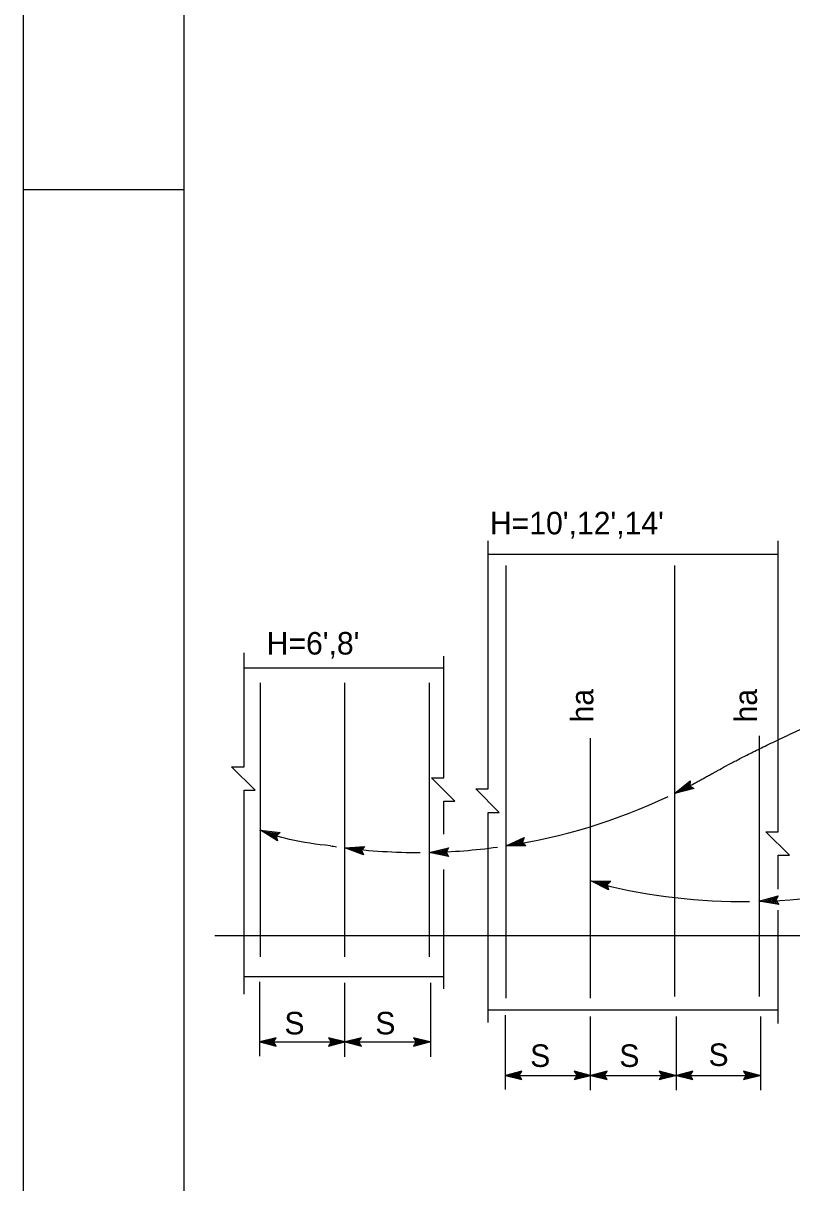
# Model space of a CAD drawing. Extents: x 0 to 2.83, y 0 to 1.83.
# Drawn here: x 0 to 0.398, y 0.402 to 1.003 of the extents above; entities that cross this region are included whole.
import ezdxf

# ---------------------------------------------------------------- set-up
doc = ezdxf.new("R2010")
doc.units = 0
for name, color, linetype in [('10 Sheet Format', 7, 'Continuous'), ('210 Border', 7, 'Continuous'), ('212 Leaders and Dim Lines', 7, 'Continuous'), ('214 Text and Titles', 7, 'Continuous'), ('216 Rebar', 7, 'Continuous'), ('240 Concrete', 7, 'Continuous')]:
    doc.layers.add(name, color=color, linetype=linetype)

msp = doc.modelspace()

# ---------------------------------------------------------------- linework, layer by layer
at = {"layer": '10 Sheet Format'}
msp.add_lwpolyline([(0, 0), (2.83333, 0), (2.83333, 1.83333), (0, 1.83333)], close=True, dxfattribs=at)
at = {"layer": '210 Border'}
for p, q in [((0.08333, 0.08333), (0.08333, 1.79167)), ((0, 0.91667), (0.08333, 0.91667))]:
    msp.add_line(p, q, dxfattribs=at)
at = {"layer": '212 Leaders and Dim Lines'}
for p, q in [((0.33717, 0.60394), (0.34513, 0.61053)), ((0.34718, 0.60654), (0.33717, 0.60394)), ((0.34658, 0.60691), (0.33924, 0.605)), ((0.33925, 0.60502), (0.34506, 0.60982)), ((0.34131, 0.60606), (0.34506, 0.60916)), ((0.34596, 0.60726), (0.34131, 0.60606)), ((0.34338, 0.60712), (0.34498, 0.60844)), ((0.34543, 0.60765), (0.34338, 0.60712)), ((0.34513, 0.61053), (0.34496, 0.60793)), ((0.34496, 0.60793), (0.34718, 0.60654)), ((0.34513, 0.61053), (0.34513, 0.61053)), ((0.34718, 0.60654), (0.34718, 0.60654)), ((0.33717, 0.60394), (0.33717, 0.60394)), ((0.13154, 0.57945), (0.12276, 0.5849)), ((0.12276, 0.5849), (0.12276, 0.5849)), ((0.12276, 0.5849), (0.13302, 0.58369)), ((0.13139, 0.58013), (0.12495, 0.58414)), ((0.12497, 0.58414), (0.13245, 0.58325)), ((0.13122, 0.58083), (0.12714, 0.58337)), ((0.12714, 0.58337), (0.13198, 0.58279)), ((0.13113, 0.58148), (0.12934, 0.5826)), ((0.12934, 0.5826), (0.1314, 0.58235)), ((0.13302, 0.58369), (0.13101, 0.58202)), ((0.13302, 0.58369), (0.13302, 0.58369)), ((0.13101, 0.58202), (0.13154, 0.57945)), ((0.13154, 0.57945), (0.13154, 0.57945)), ((0.16642, 0.57582), (0.17673, 0.5766)), ((0.17673, 0.5766), (0.17508, 0.57457)), ((0.17673, 0.5766), (0.17673, 0.5766)), ((0.2499, 0.5768), (0.25925, 0.58121)), ((0.26024, 0.57683), (0.2499, 0.5768)), ((0.2499, 0.5768), (0.2499, 0.5768)), ((0.25975, 0.57734), (0.25216, 0.57731)), ((0.25218, 0.57732), (0.25899, 0.58053)), ((0.25443, 0.57782), (0.25883, 0.5799)), ((0.25923, 0.57784), (0.25443, 0.57782)), ((0.2567, 0.57833), (0.25858, 0.57922)), ((0.25882, 0.57834), (0.2567, 0.57833)), ((0.25925, 0.58121), (0.25843, 0.57873)), ((0.25843, 0.57873), (0.26024, 0.57683)), ((0.25925, 0.58121), (0.25925, 0.58121)), ((0.26024, 0.57683), (0.26024, 0.57683)), ((0.17609, 0.57215), (0.16642, 0.57582)), ((0.16642, 0.57582), (0.16642, 0.57582)), ((0.17581, 0.5728), (0.16872, 0.57549)), ((0.16874, 0.57549), (0.17625, 0.57605)), ((0.17102, 0.57516), (0.17587, 0.57552)), ((0.17551, 0.57345), (0.17102, 0.57516)), ((0.17332, 0.57482), (0.1754, 0.57498)), ((0.1753, 0.57407), (0.17332, 0.57482)), ((0.17508, 0.57457), (0.17609, 0.57215)), ((0.17609, 0.57215), (0.17609, 0.57215)), ((0.21009, 0.57343), (0.22015, 0.5758)), ((0.22021, 0.57132), (0.21009, 0.57343)), ((0.21009, 0.57343), (0.21009, 0.57343)), ((0.21984, 0.57191), (0.21241, 0.57346)), ((0.21243, 0.57347), (0.21977, 0.5752)), ((0.21474, 0.57349), (0.21947, 0.57461)), ((0.21944, 0.57251), (0.21474, 0.57349)), ((0.21706, 0.57352), (0.21909, 0.574)), ((0.21914, 0.57309), (0.21706, 0.57352)), ((0.22015, 0.5758), (0.21884, 0.57355)), ((0.21884, 0.57355), (0.22021, 0.57132)), ((0.22015, 0.5758), (0.22015, 0.5758)), ((0.22021, 0.57132), (0.22021, 0.57132)), ((0.30302, 0.55413), (0.29374, 0.55869)), ((0.29374, 0.55869), (0.29374, 0.55869)), ((0.29374, 0.55869), (0.30407, 0.5585)), ((0.30407, 0.5585), (0.30224, 0.55664)), ((0.30407, 0.5585), (0.30407, 0.5585)), ((0.3028, 0.5548), (0.29599, 0.55815)), ((0.29601, 0.55815), (0.30354, 0.558)), ((0.30256, 0.55548), (0.29825, 0.5576)), ((0.29825, 0.5576), (0.30312, 0.55751)), ((0.30241, 0.55612), (0.30051, 0.55705)), ((0.30051, 0.55705), (0.30259, 0.55701)), ((0.30224, 0.55664), (0.30302, 0.55413)), ((0.30302, 0.55413), (0.30302, 0.55413)), ((0.38081, 0.54814), (0.39075, 0.55096)), ((0.39102, 0.54648), (0.38081, 0.54814)), ((0.38081, 0.54814), (0.38081, 0.54814)), ((0.39062, 0.54706), (0.38313, 0.54827)), ((0.38315, 0.54828), (0.3904, 0.55034)), ((0.38545, 0.5484), (0.39013, 0.54974)), ((0.39019, 0.54764), (0.38545, 0.5484)), ((0.38777, 0.54854), (0.38977, 0.54911)), ((0.38986, 0.5482), (0.38777, 0.54854)), ((0.39075, 0.55096), (0.38954, 0.54865)), ((0.38954, 0.54865), (0.39102, 0.54648)), ((0.39075, 0.55096), (0.39075, 0.55096)), ((0.39102, 0.54648), (0.39102, 0.54648)), ((0.12247, 0.46795), (0.12247, 0.50643)), ((0.16649, 0.46767), (0.16649, 0.50588)), ((0.21095, 0.46767), (0.21095, 0.50588)), ((0.24965, 0.45066), (0.24965, 0.48914)), ((0.29367, 0.45039), (0.29367, 0.48859)), ((0.33813, 0.45039), (0.33813, 0.48859)), ((0.38184, 0.45039), (0.38184, 0.48859)), ((0.12247, 0.47532), (0.21095, 0.47532)), ((0.24965, 0.45803), (0.38184, 0.45803))]:
    msp.add_line(p, q, dxfattribs=at)
for points in [[(0.12247, 0.47532), (0.1309, 0.4732), (0.1295, 0.47532), (0.1309, 0.47743), (0.12247, 0.47532)], [(0.12247, 0.47532), (0.1309, 0.4732), (0.1295, 0.47532), (0.1309, 0.47743), (0.12247, 0.47532)], [(0.12396, 0.47532), (0.13008, 0.47378), (0.12906, 0.47532), (0.13008, 0.47685), (0.12396, 0.47532)], [(0.12396, 0.47532), (0.13008, 0.47378), (0.12906, 0.47532), (0.13008, 0.47685), (0.12396, 0.47532)], [(0.12522, 0.47532), (0.12939, 0.47427), (0.12869, 0.47532), (0.12939, 0.47636), (0.12522, 0.47532)], [(0.12522, 0.47532), (0.12939, 0.47427), (0.12869, 0.47532), (0.12939, 0.47636), (0.12522, 0.47532)], [(0.12626, 0.47532), (0.12882, 0.47467), (0.1284, 0.47532), (0.12882, 0.47597), (0.12626, 0.47532)], [(0.12626, 0.47532), (0.12882, 0.47467), (0.1284, 0.47532), (0.12882, 0.47597), (0.12626, 0.47532)], [(0.12632, 0.47558), (0.12821, 0.4751), (0.12807, 0.47532), (0.12821, 0.47553), (0.12632, 0.47505)], [(0.12632, 0.47558), (0.12821, 0.4751), (0.12807, 0.47532), (0.12821, 0.47553), (0.12632, 0.47505)], [(0.16649, 0.47532), (0.15806, 0.47743), (0.15946, 0.47532), (0.15806, 0.4732), (0.16649, 0.47532)], [(0.16649, 0.47532), (0.15806, 0.47743), (0.15946, 0.47532), (0.15806, 0.4732), (0.16649, 0.47532)], [(0.16499, 0.47532), (0.15888, 0.47685), (0.1599, 0.47532), (0.15888, 0.47378), (0.16499, 0.47532)], [(0.16499, 0.47532), (0.15888, 0.47685), (0.1599, 0.47532), (0.15888, 0.47378), (0.16499, 0.47532)], [(0.16374, 0.47532), (0.15957, 0.47636), (0.16027, 0.47532), (0.15957, 0.47427), (0.16374, 0.47532)], [(0.16374, 0.47532), (0.15957, 0.47636), (0.16027, 0.47532), (0.15957, 0.47427), (0.16374, 0.47532)], [(0.1627, 0.47532), (0.16014, 0.47597), (0.16056, 0.47532), (0.16014, 0.47467), (0.1627, 0.47532)], [(0.1627, 0.47532), (0.16014, 0.47597), (0.16056, 0.47532), (0.16014, 0.47467), (0.1627, 0.47532)], [(0.16264, 0.47505), (0.16075, 0.47553), (0.16089, 0.47532), (0.16075, 0.4751), (0.16264, 0.47558)], [(0.16264, 0.47505), (0.16075, 0.47553), (0.16089, 0.47532), (0.16075, 0.4751), (0.16264, 0.47558)], [(0.16659, 0.47532), (0.17503, 0.4732), (0.17363, 0.47532), (0.17503, 0.47743), (0.16659, 0.47532)], [(0.16659, 0.47532), (0.17503, 0.4732), (0.17363, 0.47532), (0.17503, 0.47743), (0.16659, 0.47532)], [(0.16809, 0.47532), (0.17421, 0.47378), (0.17319, 0.47532), (0.17421, 0.47685), (0.16809, 0.47532)], [(0.16809, 0.47532), (0.17421, 0.47378), (0.17319, 0.47532), (0.17421, 0.47685), (0.16809, 0.47532)], [(0.16934, 0.47532), (0.17351, 0.47427), (0.17282, 0.47532), (0.17351, 0.47636), (0.16934, 0.47532)], [(0.16934, 0.47532), (0.17351, 0.47427), (0.17282, 0.47532), (0.17351, 0.47636), (0.16934, 0.47532)], [(0.17038, 0.47532), (0.17294, 0.47467), (0.17252, 0.47532), (0.17294, 0.47597), (0.17038, 0.47532)], [(0.17038, 0.47532), (0.17294, 0.47467), (0.17252, 0.47532), (0.17294, 0.47597), (0.17038, 0.47532)], [(0.17045, 0.47558), (0.17234, 0.4751), (0.1722, 0.47532), (0.17234, 0.47553), (0.17045, 0.47505)], [(0.17045, 0.47558), (0.17234, 0.4751), (0.1722, 0.47532), (0.17234, 0.47553), (0.17045, 0.47505)], [(0.21042, 0.47532), (0.20199, 0.47743), (0.20339, 0.47532), (0.20199, 0.4732), (0.21042, 0.47532)], [(0.21042, 0.47532), (0.20199, 0.47743), (0.20339, 0.47532), (0.20199, 0.4732), (0.21042, 0.47532)], [(0.20892, 0.47532), (0.20281, 0.47685), (0.20383, 0.47532), (0.20281, 0.47378), (0.20892, 0.47532)], [(0.20892, 0.47532), (0.20281, 0.47685), (0.20383, 0.47532), (0.20281, 0.47378), (0.20892, 0.47532)], [(0.20767, 0.47532), (0.2035, 0.47636), (0.2042, 0.47532), (0.2035, 0.47427), (0.20767, 0.47532)], [(0.20767, 0.47532), (0.2035, 0.47636), (0.2042, 0.47532), (0.2035, 0.47427), (0.20767, 0.47532)], [(0.20663, 0.47532), (0.20407, 0.47597), (0.20449, 0.47532), (0.20407, 0.47467), (0.20663, 0.47532)], [(0.20663, 0.47532), (0.20407, 0.47597), (0.20449, 0.47532), (0.20407, 0.47467), (0.20663, 0.47532)], [(0.20657, 0.47505), (0.20468, 0.47553), (0.20482, 0.47532), (0.20468, 0.4751), (0.20657, 0.47558)], [(0.20657, 0.47505), (0.20468, 0.47553), (0.20482, 0.47532), (0.20468, 0.4751), (0.20657, 0.47558)], [(0.24965, 0.45803), (0.25808, 0.45592), (0.25668, 0.45803), (0.25808, 0.46014), (0.24965, 0.45803)], [(0.24965, 0.45803), (0.25808, 0.45592), (0.25668, 0.45803), (0.25808, 0.46014), (0.24965, 0.45803)], [(0.25114, 0.45803), (0.25726, 0.4565), (0.25624, 0.45803), (0.25726, 0.45956), (0.25114, 0.45803)], [(0.25114, 0.45803), (0.25726, 0.4565), (0.25624, 0.45803), (0.25726, 0.45956), (0.25114, 0.45803)], [(0.2524, 0.45803), (0.25657, 0.45698), (0.25587, 0.45803), (0.25657, 0.45908), (0.2524, 0.45803)], [(0.2524, 0.45803), (0.25657, 0.45698), (0.25587, 0.45803), (0.25657, 0.45908), (0.2524, 0.45803)], [(0.25344, 0.45803), (0.256, 0.45738), (0.25558, 0.45803), (0.256, 0.45868), (0.25344, 0.45803)], [(0.25344, 0.45803), (0.256, 0.45738), (0.25558, 0.45803), (0.256, 0.45868), (0.25344, 0.45803)], [(0.2535, 0.45829), (0.25539, 0.45782), (0.25525, 0.45803), (0.25539, 0.45824), (0.2535, 0.45777)], [(0.2535, 0.45829), (0.25539, 0.45782), (0.25525, 0.45803), (0.25539, 0.45824), (0.2535, 0.45777)], [(0.29367, 0.45803), (0.28524, 0.46014), (0.28664, 0.45803), (0.28524, 0.45592), (0.29367, 0.45803)], [(0.29367, 0.45803), (0.28524, 0.46014), (0.28664, 0.45803), (0.28524, 0.45592), (0.29367, 0.45803)], [(0.29218, 0.45803), (0.28606, 0.45956), (0.28708, 0.45803), (0.28606, 0.4565), (0.29218, 0.45803)], [(0.29218, 0.45803), (0.28606, 0.45956), (0.28708, 0.45803), (0.28606, 0.4565), (0.29218, 0.45803)], [(0.29092, 0.45803), (0.28675, 0.45908), (0.28745, 0.45803), (0.28675, 0.45698), (0.29092, 0.45803)], [(0.29092, 0.45803), (0.28675, 0.45908), (0.28745, 0.45803), (0.28675, 0.45698), (0.29092, 0.45803)], [(0.28988, 0.45803), (0.28732, 0.45868), (0.28774, 0.45803), (0.28732, 0.45738), (0.28988, 0.45803)], [(0.28988, 0.45803), (0.28732, 0.45868), (0.28774, 0.45803), (0.28732, 0.45738), (0.28988, 0.45803)], [(0.28982, 0.45777), (0.28793, 0.45824), (0.28807, 0.45803), (0.28793, 0.45782), (0.28982, 0.45829)], [(0.28982, 0.45777), (0.28793, 0.45824), (0.28807, 0.45803), (0.28793, 0.45782), (0.28982, 0.45829)], [(0.29377, 0.45803), (0.30221, 0.45592), (0.30081, 0.45803), (0.30221, 0.46014), (0.29377, 0.45803)], [(0.29377, 0.45803), (0.30221, 0.45592), (0.30081, 0.45803), (0.30221, 0.46014), (0.29377, 0.45803)], [(0.29527, 0.45803), (0.30139, 0.4565), (0.30037, 0.45803), (0.30139, 0.45956), (0.29527, 0.45803)], [(0.29527, 0.45803), (0.30139, 0.4565), (0.30037, 0.45803), (0.30139, 0.45956), (0.29527, 0.45803)], [(0.29652, 0.45803), (0.30069, 0.45698), (0.3, 0.45803), (0.30069, 0.45908), (0.29652, 0.45803)], [(0.29652, 0.45803), (0.30069, 0.45698), (0.3, 0.45803), (0.30069, 0.45908), (0.29652, 0.45803)], [(0.29756, 0.45803), (0.30012, 0.45738), (0.2997, 0.45803), (0.30012, 0.45868), (0.29756, 0.45803)], [(0.29756, 0.45803), (0.30012, 0.45738), (0.2997, 0.45803), (0.30012, 0.45868), (0.29756, 0.45803)], [(0.29763, 0.45829), (0.29952, 0.45782), (0.29938, 0.45803), (0.29952, 0.45824), (0.29763, 0.45777)], [(0.29763, 0.45829), (0.29952, 0.45782), (0.29938, 0.45803), (0.29952, 0.45824), (0.29763, 0.45777)], [(0.3376, 0.45803), (0.32917, 0.46014), (0.33057, 0.45803), (0.32917, 0.45592), (0.3376, 0.45803)], [(0.3376, 0.45803), (0.32917, 0.46014), (0.33057, 0.45803), (0.32917, 0.45592), (0.3376, 0.45803)], [(0.33611, 0.45803), (0.32999, 0.45956), (0.33101, 0.45803), (0.32999, 0.4565), (0.33611, 0.45803)], [(0.33611, 0.45803), (0.32999, 0.45956), (0.33101, 0.45803), (0.32999, 0.4565), (0.33611, 0.45803)], [(0.33485, 0.45803), (0.33068, 0.45908), (0.33138, 0.45803), (0.33068, 0.45698), (0.33485, 0.45803)], [(0.33485, 0.45803), (0.33068, 0.45908), (0.33138, 0.45803), (0.33068, 0.45698), (0.33485, 0.45803)], [(0.33381, 0.45803), (0.33125, 0.45868), (0.33167, 0.45803), (0.33125, 0.45738), (0.33381, 0.45803)], [(0.33381, 0.45803), (0.33125, 0.45868), (0.33167, 0.45803), (0.33125, 0.45738), (0.33381, 0.45803)], [(0.33375, 0.45777), (0.33186, 0.45824), (0.332, 0.45803), (0.33186, 0.45782), (0.33375, 0.45829)], [(0.33375, 0.45777), (0.33186, 0.45824), (0.332, 0.45803), (0.33186, 0.45782), (0.33375, 0.45829)], [(0.33822, 0.45803), (0.34666, 0.45592), (0.34526, 0.45803), (0.34666, 0.46014), (0.33822, 0.45803)], [(0.33822, 0.45803), (0.34666, 0.45592), (0.34526, 0.45803), (0.34666, 0.46014), (0.33822, 0.45803)], [(0.33972, 0.45803), (0.34584, 0.4565), (0.34482, 0.45803), (0.34584, 0.45956), (0.33972, 0.45803)], [(0.33972, 0.45803), (0.34584, 0.4565), (0.34482, 0.45803), (0.34584, 0.45956), (0.33972, 0.45803)], [(0.34098, 0.45803), (0.34514, 0.45698), (0.34445, 0.45803), (0.34514, 0.45908), (0.34098, 0.45803)], [(0.34098, 0.45803), (0.34514, 0.45698), (0.34445, 0.45803), (0.34514, 0.45908), (0.34098, 0.45803)], [(0.34201, 0.45803), (0.34458, 0.45738), (0.34415, 0.45803), (0.34458, 0.45868), (0.34201, 0.45803)], [(0.34201, 0.45803), (0.34458, 0.45738), (0.34415, 0.45803), (0.34458, 0.45868), (0.34201, 0.45803)], [(0.34208, 0.45829), (0.34397, 0.45782), (0.34383, 0.45803), (0.34397, 0.45824), (0.34208, 0.45777)], [(0.34208, 0.45829), (0.34397, 0.45782), (0.34383, 0.45803), (0.34397, 0.45824), (0.34208, 0.45777)], [(0.38131, 0.45803), (0.37288, 0.46014), (0.37428, 0.45803), (0.37288, 0.45592), (0.38131, 0.45803)], [(0.38131, 0.45803), (0.37288, 0.46014), (0.37428, 0.45803), (0.37288, 0.45592), (0.38131, 0.45803)], [(0.37982, 0.45803), (0.3737, 0.45956), (0.37472, 0.45803), (0.3737, 0.4565), (0.37982, 0.45803)], [(0.37982, 0.45803), (0.3737, 0.45956), (0.37472, 0.45803), (0.3737, 0.4565), (0.37982, 0.45803)], [(0.37856, 0.45803), (0.37439, 0.45908), (0.37509, 0.45803), (0.37439, 0.45698), (0.37856, 0.45803)], [(0.37856, 0.45803), (0.37439, 0.45908), (0.37509, 0.45803), (0.37439, 0.45698), (0.37856, 0.45803)], [(0.37752, 0.45803), (0.37496, 0.45868), (0.37538, 0.45803), (0.37496, 0.45738), (0.37752, 0.45803)], [(0.37752, 0.45803), (0.37496, 0.45868), (0.37538, 0.45803), (0.37496, 0.45738), (0.37752, 0.45803)], [(0.37746, 0.45777), (0.37557, 0.45824), (0.37571, 0.45803), (0.37557, 0.45782), (0.37746, 0.45829)], [(0.37746, 0.45777), (0.37557, 0.45824), (0.37571, 0.45803), (0.37557, 0.45782), (0.37746, 0.45829)]]:
    msp.add_lwpolyline(points, dxfattribs=at)
for centre, start, end in [((0.20449, 0.87691), 278.64125, 295.23358), ((0.20449, 0.87691), 261.3957, 261.9883), ((0.20449, 0.87691), 262.83629, 270.18204), ((0.20449, 0.87691), 271.16279, 277.75538), ((0.37262, 0.85147), 271.59496, 287.66437), ((0.37262, 0.85147), 256.03988, 270.6263)]:
    msp.add_arc(centre, 0.30348, start, end, dxfattribs=at)
msp.add_open_spline([(0.33729, 0.60402), (0.35009, 0.61025), (0.36226, 0.61765), (0.37442, 0.62505), (0.42473, 0.64723)], degree=4, dxfattribs=at)
msp.add_spline([(0.15909, 0.57684), (0.13781, 0.58015), (0.12245, 0.5849)], degree=3, dxfattribs=at)
at = {"layer": '216 Rebar'}
for p, q in [((0.24982, 0.72208), (0.24982, 0.498)), ((0.33718, 0.72208), (0.33718, 0.49889)), ((0.12264, 0.66124), (0.12264, 0.51935)), ((0.16636, 0.66124), (0.16636, 0.51935)), ((0.21008, 0.66124), (0.21008, 0.51935)), ((0.29354, 0.63263), (0.29354, 0.498)), ((0.3809, 0.63386), (0.3809, 0.49889))]:
    msp.add_line(p, q, dxfattribs=at)
at = {"layer": '240 Concrete'}
for p, q in [((0.24066, 0.60633), (0.24066, 0.73477)), ((0.39081, 0.58417), (0.39081, 0.73477)), ((0.24066, 0.72782), (0.39081, 0.72782)), ((0.1143, 0.61782), (0.1143, 0.67677)), ((0.21768, 0.61207), (0.21768, 0.67504)), ((0.1143, 0.66896), (0.21768, 0.66896)), ((0.10787, 0.6178), (0.1143, 0.61782)), ((0.12005, 0.60568), (0.10787, 0.6178)), ((0.21126, 0.61206), (0.21768, 0.61207)), ((0.22343, 0.59993), (0.21126, 0.61206)), ((0.1143, 0.60566), (0.12005, 0.60568)), ((0.1143, 0.50011), (0.1143, 0.60566)), ((0.23423, 0.60631), (0.24066, 0.60633)), ((0.24641, 0.59419), (0.23423, 0.60631)), ((0.21768, 0.59992), (0.22343, 0.59993)), ((0.21768, 0.58286), (0.21768, 0.59992)), ((0.24066, 0.59418), (0.24641, 0.59419)), ((0.24066, 0.48534), (0.24066, 0.59418)), ((0.38438, 0.58416), (0.39081, 0.58417)), ((0.39656, 0.57203), (0.38438, 0.58416)), ((0.39081, 0.57202), (0.39656, 0.57203)), ((0.39081, 0.55442), (0.39081, 0.57202)), ((0.21768, 0.50276), (0.21768, 0.56454)), ((0.39081, 0.48493), (0.39081, 0.54358)), ((0.09914, 0.53053), (0.72713, 0.53053)), ((0.1143, 0.50922), (0.21768, 0.50922)), ((0.24066, 0.49194), (0.39081, 0.49194))]:
    msp.add_line(p, q, dxfattribs=at)

# ---------------------------------------------------------------- texts
at = {"layer": '212 Leaders and Dim Lines'}
for p in [(0.1352, 0.47924), (0.18225, 0.47924), (0.35471, 0.46289), (0.26238, 0.4624), (0.30854, 0.4624)]:
    msp.add_text('S', height=0.01167, dxfattribs=at).set_placement(p)
at = {"layer": '214 Text and Titles'}
for s, height, p in [("H=10',12',14'", 0.0116667, (0.24155, 0.73813)), ("H=6',8'", 0.011667, (0.126, 0.6759))]:
    msp.add_text(s, height=height, dxfattribs=at).set_placement(p)
for p in [(0.29511, 0.64075), (0.37979, 0.64075)]:
    msp.add_text('ha', height=0.011667, rotation=90, dxfattribs=at).set_placement(p)

doc.saveas('drawing.dxf')
